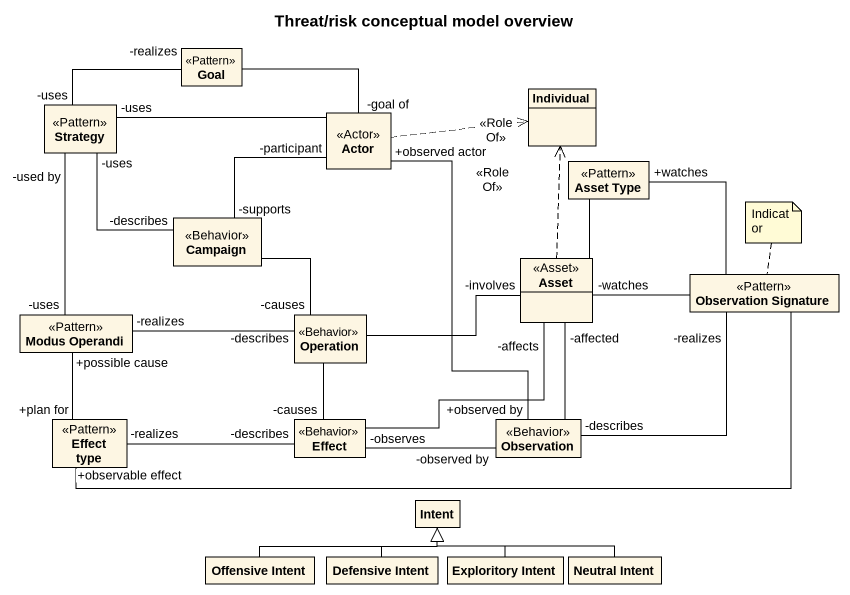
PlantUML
@startuml
title Threat/risk conceptual model overview
hide circle
hide empty members
class Goal <<Pattern>>
class Strategy <<Pattern>>
class Individual
class "Actor" as Actor_ <<Actor>>
class "Asset Type" as Asset_Type <<Pattern>>
class Campaign <<Behavior>>
class Asset <<Asset>>
class "Observation Signature" as Observation_Signature <<Pattern>>
class "Modus Operandi" as Modus_Operandi <<Pattern>>
class Operation <<Behavior>>
class "Effect type" as Effect_type <<Pattern>>
class Effect <<Behavior>>
class Observation <<Behavior>>
class Intent
class "Offensive Intent" as Offensive_Intent
class "Defensive Intent" as Defensive_Intent
class "Exploritory Intent" as Exploritory_Intent
class "Neutral Intent" as Neutral_Intent
Strategy "-uses" -right- "-realizes" Goal
Strategy "-used by" -- "-uses" Modus_Operandi
Actor_ "-goal of" -left- Goal
Actor_ -left- "-uses" Strategy
Actor_ .right.> Individual : <<RoleOf>>
Actor_ "-participant" -- "-supports" Campaign
Asset_Type -- Asset
Campaign "-describes" -up- "-uses" Strategy
Campaign -- "-causes" Operation
Asset .up.> Individual : <<RoleOf>>
Observation_Signature -up- "+watches" Asset_Type
Observation_Signature -left- "-watches" Asset
Observation_Signature -left- "+observable effect" Effect_type
Observation_Signature "-realizes" -- "-describes" Observation
Modus_Operandi "-realizes" -right- "-describes" Operation
Operation -right- "-involves" Asset
Operation -- "-causes" Effect
Effect_type "+plan for" -up- "+possible cause" Modus_Operandi
Effect_type "-realizes" -right- "-describes" Effect
Effect -up- "-affects" Asset
Observation "+observed by" -up- "+observed actor" Actor_
Observation -up- "-affected" Asset
Observation "-observed by" -left- "-observes" Effect
Offensive_Intent -right-|> Intent
Defensive_Intent -up-|> Intent
Exploritory_Intent -up-|> Intent
Neutral_Intent -left-|> Intent
note top of Observation_Signature : Indicator
@enduml
